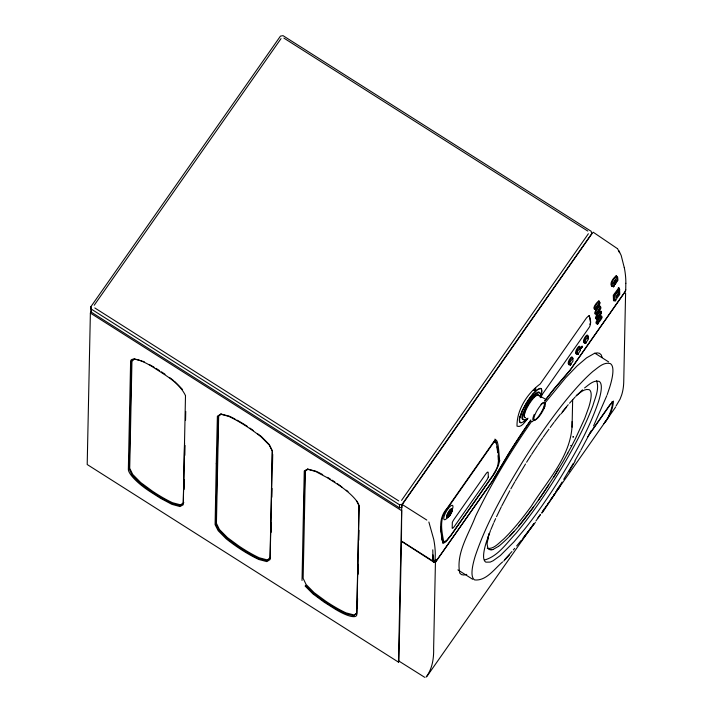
<?xml version="1.0" encoding="UTF-8"?>
<svg xmlns="http://www.w3.org/2000/svg" width="713" height="713" viewBox="0 0 713 713"><rect width="100%" height="100%" fill="white"/><g stroke="black" fill="none" stroke-linecap="round" stroke-linejoin="round"><path stroke-width="1.07" d="M617.315 248.561L593.207 232.215L592.129 233.445L402.266 504.519L401.722 505.909L401.437 541.051L435.269 562.53L492.211 481.266L508.645 453.602A131.664 21.862 -57.6 0 1 530.811 420.019M487.264 548.359C493.931 549.393 498.931 542.798 503.663 539.099C513.993 529.028 522.896 517.611 531.443 506.025C547.771 479.724 572.78 454.413 572.129 421.517M576.362 395.501C580.034 392.881 584.161 388.416 589.107 389.654A103.421 17.174 -57.6 0 1 588.733 407.364L584.713 418.46L575.462 438.638L571.63 446.053L571.033 445.5L571.63 446.053L563.127 461.516L553.653 477.255L558.546 469.154M302.027 580.462L304.264 470.945L307.508 469.252L315.592 471.462L326.812 477.443L337.071 483.975A27.246 7.103 35 0 1 359.111 506.337L356.848 614.526A27.237 7.094 35 0 1 334.54 608.75L324.192 602.2L313.034 593.965L305.084 586.024M91.451 310.948L90.373 313.069L87.2 464.52L398.451 662.127L399.503 661.209M402.061 506.346L402.105 504.323L591.701 233.721L591.166 231.288L283.016 35.65L280.459 36.113L90.863 306.715L91.335 312.187L399.476 507.825L402.043 507.362M91.335 312.187L90.863 306.715M184.569 442.916L183.303 503.378L180.139 505.633L171.993 503.494A47.619 12.406 35 0 1 151.504 491.64L140.167 483.289L132.155 475.17L129.169 469.002L131.424 361.304L134.588 359.049L141.709 360.912M184.114 489.421L184.319 479.528M184.827 455.349L185.032 445.456M185.558 420.18L185.745 411.392M218.677 415.599L216.422 523.306L219.408 529.465L227.42 537.584L238.757 545.935A47.619 12.406 35 0 0 259.247 557.798L267.393 559.928L270.557 557.673M271.083 532.388L271.288 522.495M271.822 497.211L272.001 488.423M272.509 464.252L272.714 454.368M303.872 518.663L304.861 471.418L308.025 469.163L316.162 471.293M357.365 608.332L357.57 598.439M358.078 574.259L358.282 564.366M358.791 540.187L358.995 530.294M399.476 507.825L399.538 504.795L91.398 309.148M398.451 662.127L401.686 510.561M432.782 549.821L433.103 561.434L435.269 562.53L436.062 559.349L434.966 562.504L435.26 555.258A544.563 141.958 35 0 0 433.727 539.349L428.869 522.014M530.802 420.314A130.773 21.711 -57.6 0 0 508.788 453.673L492.523 481.061L435.438 562.067L433.638 648.17C433.914 658.286 432.354 668.937 426.035 677.181M572.076 427.167L572.655 399.521M595.346 309.228C591.87 310.413 599.838 297.82 599.695 302.668M625.595 293.132L623.741 381.598A516.845 134.704 35 0 1 621.593 395.171L620.06 399.173L616.094 405.911M625.8 283.302L625.729 290.387L625.203 291.448L570.338 369.753L554.09 388.745A131.664 21.862 -57.6 0 0 544.91 400.563M590.177 323.292L589.918 324.549M534.153 390.662L535.704 388.228L534.153 390.662L535.32 389.654L534.803 390.385M599.998 306.697C599.838 303.426 592.833 313.693 595.177 314.014M617.77 279.077C618.118 269.639 607.681 287.446 613.046 286.43M498.539 546.327L492.941 549.545L489.145 549.571L487.95 548.457L487.041 543.912L488.931 533.796L487.353 540.641M490.811 549.955L492.959 549.482M448.851 513.03L448.504 513.913A2.219 0.615 -59.8 0 1 448.584 513.494L448.789 513.004M601.344 311.866C601.362 308.765 594.401 318.863 596.505 319.174M450.26 510.963L450.01 511.72L450.215 510.909M601.112 316.251C600.658 313.203 593.84 324.415 596.567 323.212M582.316 346.527L582.102 346.117L581.327 348.024M611.781 403.424L612.084 401.517M524.322 415.26L524.634 413.665M582.049 346.465L581.255 348.042L581.487 347.276M581.621 346.741L581.897 346.34M540.516 397.23L541.399 394.28A20.659 5.018 -59.9 0 0 540.294 388.487L537.228 389.931L533.048 394.102M488.28 477.131L487.594 478.681A4.385 0.802 -57.9 0 1 486.079 481.159L454.644 526.025A4.385 0.802 -57.8 0 1 452.176 528.092L452.327 522.388A4.421 0.936 -58.3 0 1 454.181 519.126L485.606 474.27A4.421 0.936 -58.4 0 1 487.567 472.095L488.191 472.247L488.298 477.077M520.089 416.962L522.433 410.786L526.212 403.727A19.367 4.394 -58.2 0 1 533.048 394.093M548.76 484.831L548.68 485.063C533.894 506.791 518.823 529.768 498.503 546.425M607.218 394.619L609.633 387.48A139.98 23.244 -57.6 0 0 610.132 363.523C603.439 361.839 597.85 367.89 592.886 371.428C582.066 380.885 572.744 391.892 563.733 403.032A121.451 20.169 -57.6 0 0 522.825 461.418C504.447 491.533 486.569 522.415 475.277 555.988A139.971 23.244 -57.6 0 0 474.778 579.954C486.48 581.006 494.519 568.68 502.585 561.933M543.698 492.487L538.591 499.92M533.493 507.068L518.707 526.078M490.517 530.517L486.328 542.13A116.95 19.42 -57.6 0 0 485.91 562.147L490.196 562.094L493.102 560.766L500.312 555.543L514.064 541.764L524.67 529.135A101.478 16.845 -57.6 0 0 558.849 480.348C574.206 455.197 589.152 429.386 598.581 401.339A116.95 19.42 -57.6 0 0 599 381.321C593.412 379.913 588.742 384.975 584.589 387.934M606.843 395.608L593.546 425.964M527.656 418.887C524.884 421.659 521.372 428.023 517.014 426.16C516.631 410.118 527.326 393.255 540.187 383.995L586.558 317.82L588.849 315.654C591.113 319.094 591.54 325.181 588.35 328.622L541.987 394.797L540.766 397.667M509.759 536.131L514.118 531.399M543.725 407.221L543.03 408.95A10.321 2.656 -58.7 0 1 535.285 419.85L534.34 420.447A10.535 2.647 -58 0 1 533.565 416.062L534.26 414.369M544.09 408.397L544.785 406.668M579.945 350.056C582.236 339.798 572.958 355.653 577.316 354.049M587.824 338.809C589.909 330.422 582.013 341.046 584.607 343.408M525.258 411.74L526.158 409.583A17.62 4.189 -58.4 0 1 527.326 407.266L528.636 404.922M490.874 529.581L493.476 523.458M567.539 453.718L567.806 453.111M616.023 282.188L616.397 281.225A2.005 0.606 -60.2 0 0 616.085 280.467L615.515 280.913L616.335 279.879A2.7 0.82 -60.1 0 1 616.754 280.904L616.255 282.196A2.567 0.784 -60 0 1 615.016 283.952M493.904 522.433L495.651 518.618M496.533 516.711L501.337 506.756M434.181 561.924L435.162 560.177M449.529 512.799L448.62 514.18L448.869 512.692L447.853 514.608L449.021 513.725L448.129 516.212L450.456 510.517L449.93 513.173L451.124 511.23L451.222 511.702L449.814 513.708L449.912 512.228M601.407 317.588C603.688 311.902 594.624 323.64 596.933 323.969M619.151 294.086L619.374 288.168L613.804 296.118L614.009 301.046L615.185 299.906M501.818 505.829L509.831 490.696M591.193 430.723L580.881 450.188M599.196 303.729L599.481 303.177M558.226 487.897L556.309 491.613L560.516 485.642M558.876 487.175L557.557 489.813L559.34 487.318M600.676 313.337L600.979 312.793M510.847 488.86L514.839 481.81M574.91 460.741L580.337 451.151M515.339 480.927L525.508 464.011M573.332 463.397L563.716 479.386M568.867 471.774L575.079 461.258M553.6 477.229L543.573 492.683M582.156 346.857L581.255 348.042L582.254 346.696M600.747 318.675L601.104 318.132M618.438 295.262L618.822 294.674M555.775 492.71L542.192 512.861M531.354 421.775C510.437 451.873 491.391 483.352 475.5 516.399C468.753 534.287 455.714 553.359 459.769 573.1L461.463 574.607L463.806 575.026L466.757 574.384M606.273 420.314C610.48 414.797 613.011 407.925 613.483 401.062L609.722 404.984L589.339 434.083M605.185 421.864C608.715 419.333 617.119 394.298 608.795 406.731L587.717 436.819M603.964 423.629L605.97 420.768M94.214 305.244L281.029 38.618M401.562 500.383L588.377 233.748M495.998 443.112L495.375 441.285L493.628 442.541L447.621 508.209C438.932 517.905 441.561 530.624 443.789 541.978L446.641 540.392L451.284 534.697L490.981 478.031C501.337 467.202 499.403 452.087 494.965 439.074M596.968 306.964L598.225 305.173M597.797 311.831L599.686 309.139M597.815 317.463L600.328 313.88M426.935 676.37L534.046 523.494A121.451 20.169 -57.6 0 1 532.192 526.078M537.869 518.039L540.418 514.394M542.967 510.758L546.158 506.203M548.065 503.476L615.649 407.025M587.664 336.705L588.18 336.26L585.337 340.315L585.48 343.301L588.323 339.245L588.073 336.286M579.785 347.944L580.302 347.498L577.459 351.562L577.601 354.548L580.444 350.484L580.195 347.534M572.343 358.568L572.86 358.122L570.017 362.186L570.159 365.172L573.002 361.117L572.744 358.158M619.151 289.612L619.686 289.184L614.954 295.788L615.043 300.877L619.775 294.273L619.57 289.202M601.567 317.196C590.453 332.347 604.116 317.16 601.781 316.955M601.086 312.356L597.449 317.543L597.075 319.272L601.228 313.702L601.3 312.116M535.383 522.388L522.041 539.919M616.798 277.509L612.627 283.694L613.225 286.849L617.975 280.245L617.039 277.25M600.319 307.535L596.692 312.722L596.389 314.504L600.56 308.943L601.006 307.695L600.551 307.303M570.257 364.165C565.837 368.202 572.708 352.382 572.699 359.031M599.392 302.615L595.765 307.802L595.524 309.611L599.713 304.068L600.123 302.802L599.624 302.383M597.244 323.631L597.601 323.158M545.837 401.945L565.543 377.926L576.924 366.081L586.567 357.873L594.179 353.523L597.138 352.882L599.481 353.3L601.175 354.807L602.173 357.436M585.765 343.122L586.291 342.454L585.587 343.274M577.895 354.361L578.412 353.693L577.708 354.513M570.445 364.985L570.97 364.316L570.266 365.136M615.346 300.708L615.88 300.039L615.167 300.859M597.806 323.925L598.296 323.319L597.628 324.067M597.369 319.121L597.868 318.515L597.191 319.255M562.263 411.856L568.243 404.708M561.104 413.816L566.603 407.096M516.631 545.98L521.176 540.436M613.563 286.688L614.107 286.038L613.358 286.831M596.71 314.362L597.209 313.756L596.523 314.486M595.854 309.487L596.362 308.881L595.658 309.611M569.544 403.21L575.061 397.132M511.925 551.559L504.795 559.536M513.307 549.955L514.688 548.359M587.245 334.941C585.266 335.725 582.066 341.536 584.188 342.757M579.375 346.188C577.387 346.973 574.188 352.783 576.309 353.996M571.924 356.812C569.945 357.596 566.737 363.407 568.867 364.619M618.768 287.892L613.296 295.235L613.51 300.574M493.628 442.541L494.626 441.463M503.699 561.14L509.51 554.839M534.59 397.007L533.137 398.576A17.29 3.984 -58.2 0 0 531.622 400.465L530.098 402.622A17.29 4.046 -58.4 0 0 528.583 404.904M600.711 311.144C599.455 309.674 594.134 317.927 595.827 318.756M527.968 418.174L524.376 421.472L521.15 422.818A20.659 5.276 -57.3 0 1 520.098 416.953M616.478 275.842C613.884 276.858 608.67 284.202 612.021 286.385M596.184 314.094C593.278 315.084 599.366 304.709 600.694 306.795M435.438 562.067L436.338 561.238M575.765 396.375L582.476 389.851M599.036 301.046C597.084 301.474 592.334 307.954 594.339 309.157M434.048 562.085L434.725 561.88L433.103 561.684L401.428 541.292L398.923 661.085L424.752 677.35M540.962 404.387L542.014 403.451A10.517 2.585 -59.3 0 1 543.698 407.248M537.406 418.415L535.401 419.895A10.535 2.665 -58.1 0 1 534.616 415.519L536.229 411.989A10.285 2.469 -58.4 0 1 542.023 403.816L543.974 402.328A10.535 2.585 -59.4 0 1 544.759 406.695M615.105 283.498L614.553 283.863A2.005 0.615 -59.8 0 1 614.356 282.936L614.57 281.902L614.009 283.213A2.7 0.82 -59.7 0 0 614.276 284.451L615.016 283.961M524.144 421.33L526.221 419.592M443.941 541.488L442.613 542.468M183.838 502.612L180.674 504.875L172.528 502.736A47.619 12.406 35 0 1 152.029 490.883L140.702 482.532L132.689 474.403L129.704 468.245L131.958 360.537L134.329 358.853M356.482 613.296L354.111 614.989L345.965 612.85A47.619 12.406 35 0 1 325.476 600.997L314.139 592.646L306.127 584.526L303.141 578.359L305.396 470.66L307.766 468.967M219.461 415.037L221.048 413.905M535.918 395.84L537.058 395.118M526.515 418.843L523.939 419.93A16.515 4.198 -57.5 0 1 523.092 415.242L526.346 407.488A15.543 3.601 -58.3 0 1 533.44 396.945L536.809 393.585L539.278 392.426A16.506 4.028 -59.8 0 1 540.115 397.123M618.242 287.999L618.697 287.74M615.88 275.913L616.38 275.681M599.375 306.002L599.838 305.788M598.439 301.091L598.92 300.886M484.724 559.963C498.253 556.078 506.685 542.976 516.025 533.297C532.691 513.244 547.334 491.596 560.855 469.323C573.002 448.842 584.553 427.853 592.931 405.51C595.114 397.702 599.606 388.941 596.585 380.84M399.538 504.795L402.105 504.323M531.809 421.597L532.834 421.543M537.958 394.886L545.204 399.039M433.103 561.684L434.36 562.209M495.045 441.249L495.562 441.57M402.266 504.519L426.802 520.062M283.881 38.101L587.779 231.048M594.767 353.104L608.652 361.919M541.524 394.503L541.987 394.797M94.811 307.954L398.71 500.9M90.373 313.069L401.624 510.686M457.898 569.892L472.71 579.295M337.534 483.797L341.892 487.006M346.251 490.214L347.997 491.507M249.942 428.094L253.427 430.661M257.785 433.878L261.279 436.445L269.291 444.564L272.277 450.732L270.022 558.431L266.858 560.685L258.721 558.555A47.619 12.406 35 0 1 238.222 546.693L226.886 538.351L218.873 530.222L215.887 524.064L218.142 416.356L221.306 414.101L229.443 416.24A47.619 12.415 35 0 1 235.023 419.039M174.551 381.384L182.573 389.512M305.592 585.284L313.604 593.403A47.619 12.406 35 0 0 345.44 613.608L353.577 615.747L356.741 613.492L358.995 505.784L356.438 500.508M618.937 250.735L621.192 255.486L624.196 267.357M617.645 248.828L619.49 252.696M524.34 416.472L524.679 417.23A18.217 4.617 -58.1 0 0 524.875 417.363M589.633 317.151L589.268 315.779L590.551 322.713M496.827 446.846L497.745 452.416M440.482 527.264L441.4 532.834M498.066 455.607L498.342 459.93M441.721 536.024L441.998 540.124M434.083 560.32L434.244 562.138M625.684 289.523L625.194 291.697L570.017 370.448L553.93 389.253A130.773 21.711 -57.6 0 0 544.812 401M432.925 554.874L433.103 561.434M624.267 267.402A544.465 141.896 35 0 1 625.845 283.337M236.957 420.091A47.619 12.415 35 0 1 247.224 426.285M317.062 471.721A47.619 12.415 35 0 1 322.704 474.617M327.543 477.362A47.619 12.415 35 0 1 330.271 479.011M332.106 480.161A47.619 12.415 35 0 1 334.852 481.943M142.725 361.179A47.619 12.415 35 0 1 144.543 362.052M149.267 364.503A47.619 12.415 35 0 1 154.106 367.248M155.924 368.336A47.619 12.415 35 0 1 159.587 370.635M161.414 371.829A47.619 12.415 35 0 1 165.006 374.263M169.444 377.453A47.619 12.415 35 0 1 173.731 380.733M525.321 417.533A18.217 4.617 -58.1 0 1 525.089 417.47M524.287 416.535A18.315 4.661 -57.5 0 1 524.251 415.358M524.706 413.585A18.083 4.483 -58.1 0 1 525.338 411.668M534.598 396.989A17.62 4.216 -58.6 0 1 535.918 395.822M537.076 395.064A18.092 4.438 -59.3 0 1 537.976 394.859M538.609 395.127A18.324 4.501 -59.3 0 1 538.966 395.849M544.046 408.424A10.312 2.647 -58.8 0 1 537.415 418.388M616.014 282.205A2.005 0.606 -60.2 0 1 615.061 283.587M541.559 391.731A20.668 5.018 -60 0 0 540.071 388.327L536.987 389.788L532.807 393.959A19.349 4.394 -58.2 0 0 525.98 403.585L522.201 410.635L519.857 416.811A20.668 5.276 -57.3 0 0 520.909 422.675M539.634 393.166A16.533 4.037 -59.7 0 0 538.449 391.945L535.98 393.104L532.62 396.428A15.499 3.583 -58.3 0 0 527.157 404.137L522.281 414.743A16.533 4.198 -57.5 0 0 523.128 419.431M562.085 482.05A121.451 20.169 -57.6 0 1 558.742 487.344M557.611 489.1A121.451 20.169 -57.6 0 1 555.917 491.729M554.785 493.476A121.451 20.169 -57.6 0 1 553.653 495.214M551.942 497.817A121.451 20.169 -57.6 0 1 550.793 499.537M548.502 502.959A121.451 20.169 -57.6 0 1 545.989 506.658M544.732 508.494A121.451 20.169 -57.6 0 1 541.586 513.021M540.329 514.804A121.451 20.169 -57.6 0 1 535.935 520.962M530.944 527.745A121.451 20.169 -57.6 0 1 523.155 537.932M526.613 462.229A101.478 16.845 -57.6 0 1 531.105 455.17M531.675 454.297A101.478 16.845 -57.6 0 1 537.406 445.643M537.976 444.796A101.478 16.845 -57.6 0 1 542.602 438.067M543.172 437.238A101.478 16.845 -57.6 0 1 548.948 429.173M550.222 427.435A101.478 16.845 -57.6 0 1 554.019 422.337M554.652 421.508A101.478 16.845 -57.6 0 1 560.24 414.333M446.73 517.531A5.223 1.453 -59.8 0 0 449.662 515.588L450.215 514.813A5.223 1.453 -59.8 0 0 452.318 510.267A5.223 1.453 -59.8 0 0 451.587 508.663A5.276 1.471 -59.8 0 0 450.197 509.733M450.197 509.759A5.223 1.453 -59.8 0 0 447.577 513.725A5.276 1.471 -59.8 0 0 446.686 516.078A5.223 1.453 -59.8 0 0 446.614 516.667A5.276 1.471 -59.8 0 0 446.695 517.585M449.867 514.501A8.298 2.317 -59.8 0 1 443.753 518.752A8.298 2.317 -59.8 0 1 449.261 507.291A8.298 2.317 -59.8 0 1 452.523 508.975M452.229 509.831A8.298 2.317 -59.8 0 1 451.855 510.74M451.427 511.676A8.298 2.317 -59.8 0 1 450.429 513.574M447.113 515.829L447.55 516.292L447.14 516.88L446.926 516.23L446.935 516.97L447.853 517.13L450.286 514.028L449.359 515.722A5 1.39 -59.8 0 0 450.848 513.467C452.39 511.979 451.195 508.975 452.078 509.929A4.902 1.364 -59.8 0 0 451.739 509.1L448.771 512.362L449.35 511.052L449.805 510.481L447.113 515.829M185.496 395.608L183.223 504.795L179.97 506.551L171.895 504.349L160.701 498.396L150.327 491.792A27.237 7.094 35 0 1 128.349 469.457L130.613 361.259A27.246 7.103 35 0 1 153.01 367.115C164.855 375.074 179.061 382.204 185.496 395.608M216.253 463.762L215.103 524.67L218.187 530.73L226.137 538.761A48.279 12.584 35 0 0 258.783 559.482L266.849 561.612L270.093 559.545L271.475 498.824L272.348 451.133L269.264 445.072L261.297 437.033A48.341 12.602 35 0 0 228.73 416.347L220.638 414.2L217.385 416.214L216.253 463.762M449.056 514.216L448.424 515.82L449.056 514.216M573.172 436.588L573.109 437.14L573.172 436.588M499.697 460.758L498.209 466.079L491.605 477.514L450.652 535.962L445.866 541.835L442.942 543.484C440.705 531.764 437.844 518.654 446.864 508.636L494.323 440.901C498.877 434.796 498.966 458.762 499.697 460.758M617.449 295.209L616.299 297.33L616.237 296.465L617.449 295.209M618.019 293.925L617.841 295.057L618.019 293.925M618.626 293.061L618.447 294.193L618.626 293.061M450.188 514.741L449.636 515.517A4.973 1.39 -59.8 0 1 446.962 515.481A4.973 1.39 -59.8 0 1 451.623 508.841A4.973 1.39 -59.8 0 1 450.197 514.706M615.23 280.744L615.185 282.188L615.23 280.744"/></g></svg>
